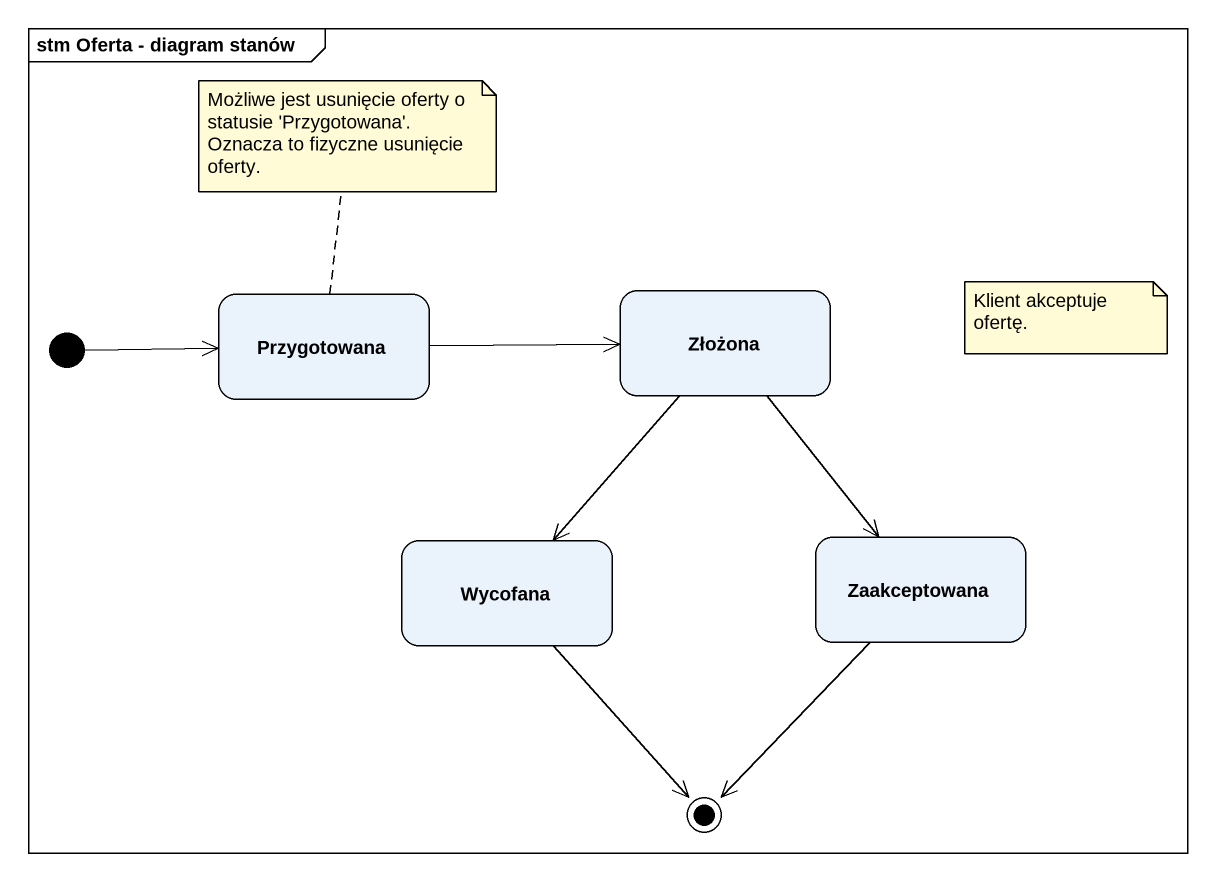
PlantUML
@startuml
mainframe stm Oferta - diagram stanów
hide empty description
state Przygotowana
state Złożona
state Wycofana
state Zaakceptowana
[*] -right-> Przygotowana
Przygotowana -right-> Złożona
Złożona --> Wycofana
Złożona --> Zaakceptowana
Wycofana --> [*]
Zaakceptowana --> [*]
note top of Przygotowana : Możliwe jest usunięcie oferty o statusie 'Przygotowana'. Oznacza to fizyczne usunięcie oferty.
note as N2
  Klient akceptuje ofertę.
end note
@enduml
